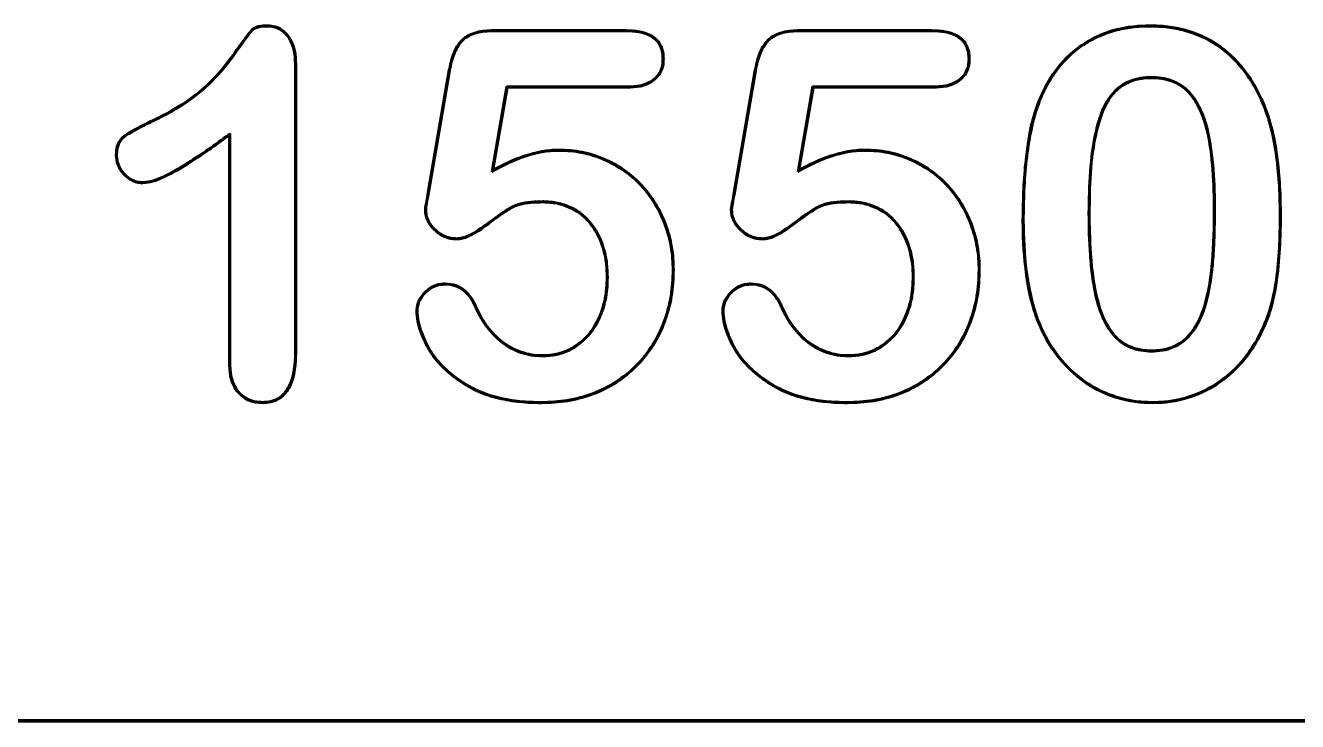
# Model space of a CAD drawing. Header units: millimetres. Extents: x 3 to 1148, y 20 to 725.
# Drawn here: x 571.52 to 583.26, y 325.3 to 331.73 of the extents above; entities that cross this region are included whole.
import ezdxf

# ---------------------------------------------------------------- set-up
doc = ezdxf.new("R2010")
doc.units = ezdxf.units.MM
doc.header["$LTSCALE"] = 1.333333
doc.layers.add('Visible (ANSI)', color=7, linetype='Continuous', lineweight=50)

msp = doc.modelspace()

# ---------------------------------------------------------------- linework, layer by layer
at = {"layer": 'Visible (ANSI)'}
for p, q in [((573.755, 331.717), (573.755, 331.725)), ((581.902, 331.717), (581.902, 331.725)), ((575.841, 331.681), (577.064, 331.681)), ((575.841, 331.673), (575.841, 331.681)), ((575.841, 331.673), (577.064, 331.673)), ((577.064, 331.673), (577.064, 331.681)), ((578.665, 331.681), (579.888, 331.681)), ((578.665, 331.673), (578.665, 331.681)), ((578.665, 331.673), (579.888, 331.673)), ((579.888, 331.673), (579.888, 331.681)), ((574.012, 331.367), (574.02, 331.368)), ((574.012, 331.367), (574.012, 328.707)), ((574.02, 331.368), (574.02, 328.707)), ((577.405, 331.413), (577.414, 331.413)), ((580.229, 331.413), (580.238, 331.413)), ((575.237, 330.184), (575.432, 331.312)), ((575.245, 330.182), (575.44, 331.31)), ((575.44, 331.31), (575.432, 331.312)), ((578.061, 330.184), (578.256, 331.312)), ((578.069, 330.182), (578.264, 331.31)), ((578.264, 331.31), (578.256, 331.312)), ((581.913, 331.249), (581.913, 331.24)), ((575.964, 331.161), (575.828, 330.374)), ((575.972, 331.152), (575.839, 330.391)), ((575.964, 331.161), (575.972, 331.152)), ((577.077, 331.161), (575.964, 331.161)), ((577.077, 331.152), (575.972, 331.152)), ((577.077, 331.161), (577.077, 331.152)), ((578.788, 331.161), (578.652, 330.374)), ((578.796, 331.152), (578.663, 330.391)), ((578.788, 331.161), (578.796, 331.152)), ((579.901, 331.161), (578.788, 331.161)), ((579.901, 331.152), (578.796, 331.152)), ((579.901, 331.161), (579.901, 331.152)), ((580.884, 331.025), (580.876, 331.028)), ((582.925, 331.045), (582.933, 331.049)), ((573.411, 330.728), (573.403, 330.711)), ((573.403, 328.613), (573.403, 330.711)), ((573.411, 328.613), (573.411, 330.728)), ((576.449, 330.569), (576.449, 330.578)), ((579.273, 330.569), (579.273, 330.578)), ((572.366, 330.529), (572.357, 330.529)), ((575.828, 330.374), (575.839, 330.391)), ((578.652, 330.374), (578.663, 330.391)), ((572.607, 330.278), (572.607, 330.269)), ((576.303, 330.102), (576.303, 330.093)), ((579.127, 330.102), (579.127, 330.093)), ((575.22, 330.024), (575.211, 330.024)), ((578.044, 330.024), (578.035, 330.024)), ((575.502, 329.76), (575.502, 329.751)), ((578.326, 329.76), (578.326, 329.751)), ((576.897, 329.399), (576.889, 329.399)), ((577.498, 329.468), (577.506, 329.468)), ((579.721, 329.399), (579.713, 329.399)), ((580.322, 329.468), (580.33, 329.468)), ((575.397, 329.334), (575.397, 329.343)), ((578.221, 329.334), (578.221, 329.343)), ((575.141, 329.09), (575.132, 329.09)), ((575.68, 329.114), (575.688, 329.117)), ((577.965, 329.09), (577.956, 329.09)), ((578.504, 329.114), (578.512, 329.117)), ((580.87, 329.006), (580.862, 329.003)), ((582.891, 328.828), (582.899, 328.824)), ((574.012, 328.707), (574.02, 328.707)), ((576.293, 328.672), (576.293, 328.681)), ((579.117, 328.672), (579.117, 328.681)), ((581.917, 328.716), (581.917, 328.725)), ((573.411, 328.613), (573.403, 328.613)), ((573.709, 328.248), (573.71, 328.24)), ((576.284, 328.248), (576.284, 328.24)), ((579.108, 328.248), (579.108, 328.24)), ((581.925, 328.248), (581.925, 328.24)), ((561.492, 325.312), (597.492, 325.312)), ((561.492, 325.299), (597.492, 325.299))]:
    msp.add_line(p, q, dxfattribs=at)
for points, knots in [([(572.695, 330.849), (572.855, 330.927), (573.064, 331.03), (573.372, 331.356), (573.445, 331.463), (573.524, 331.573), (573.558, 331.621), (573.607, 331.681), (573.618, 331.694), (573.648, 331.71), (573.662, 331.715), (573.701, 331.724), (573.728, 331.725), (573.755, 331.725)], [0.000001, 0.000001, 0.000001, 0.000001, 0.0532434, 0.0532434, 0.0797271, 0.0797271, 0.1002725, 0.1002725, 0.1066341, 0.1066341, 0.1109599, 0.1109599, 0.1196669, 0.1196669, 0.1196669, 0.1196669]), ([(573.755, 331.725), (573.781, 331.724), (573.804, 331.722), (573.85, 331.709), (573.871, 331.7), (573.933, 331.655), (573.955, 331.621), (573.978, 331.582), (573.998, 331.545), (574.017, 331.451), (574.019, 331.409), (574.02, 331.368)], [0, 0, 0, 0, 0.00787107, 0.00787107, 0.01478836, 0.01478836, 0.02651713, 0.02651713, 0.0488159, 0.0488159, 0.06598466, 0.06598466, 0.06598466, 0.06598466]), ([(580.876, 331.028), (580.909, 331.107), (580.955, 331.209), (581.122, 331.432), (581.21, 331.502), (581.386, 331.623), (581.495, 331.662), (581.699, 331.718), (581.8, 331.724), (581.902, 331.725)], [0, 0, 0, 0, 0.0254716, 0.0254716, 0.0528708, 0.0528708, 0.1030341, 0.1030341, 0.1840392, 0.1840392, 0.1840392, 0.1840392]), ([(581.902, 331.725), (581.957, 331.724), (582.012, 331.723), (582.12, 331.71), (582.174, 331.699), (582.332, 331.656), (582.433, 331.611), (582.615, 331.49), (582.695, 331.413), (582.797, 331.285), (582.828, 331.241), (582.884, 331.147), (582.909, 331.098), (582.933, 331.049)], [0, 0, 0, 0, 0.000162038, 0.000162038, 0.000324075, 0.000324075, 0.000648151, 0.000648151, 0.000972226, 0.000972226, 0.001134264, 0.001134264, 0.001296301, 0.001296301, 0.001296301, 0.001296301]), ([(572.699, 330.841), (572.699, 330.841), (572.699, 330.841), (572.699, 330.841), (572.752, 330.867), (572.805, 330.893), (572.908, 330.95), (572.959, 330.981), (573.106, 331.08), (573.197, 331.158), (573.318, 331.287), (573.357, 331.331), (573.43, 331.424), (573.463, 331.473), (573.514, 331.545), (573.531, 331.568), (573.567, 331.616), (573.584, 331.64), (573.612, 331.673), (573.621, 331.683), (573.643, 331.699), (573.656, 331.704), (573.697, 331.715), (573.726, 331.716), (573.755, 331.717)], [0, 0, 0, 0, 0.000000032, 0.000000032, 0.000000032, 0.000174458, 0.000174458, 0.000348884, 0.000348884, 0.000697735, 0.000697735, 0.000872161, 0.000872161, 0.001046586, 0.001046586, 0.001133799, 0.001133799, 0.001221012, 0.001221012, 0.001264618, 0.001264618, 0.001308225, 0.001308225, 0.001395029, 0.001395029, 0.001395029, 0.001395029]), ([(573.755, 331.717), (573.776, 331.715), (573.796, 331.714), (573.835, 331.705), (573.854, 331.698), (573.905, 331.668), (573.934, 331.638), (573.977, 331.569), (573.992, 331.53), (574.008, 331.45), (574.01, 331.409), (574.012, 331.367)], [0, 0, 0, 0, 0.0000601375, 0.0000601375, 0.0001206739, 0.0001206739, 0.0002417467, 0.0002417467, 0.0003628196, 0.0003628196, 0.0004837325, 0.0004837325, 0.0004837325, 0.0004837325]), ([(575.432, 331.312), (575.442, 331.362), (575.452, 331.413), (575.49, 331.51), (575.516, 331.556), (575.589, 331.629), (575.638, 331.651), (575.738, 331.677), (575.79, 331.68), (575.841, 331.681)], [0, 0, 0, 0, 0.0001527726, 0.0001527726, 0.0003055452, 0.0003055452, 0.0004583178, 0.0004583178, 0.0006110904, 0.0006110904, 0.0006110904, 0.0006110904]), ([(575.44, 331.31), (575.45, 331.361), (575.461, 331.411), (575.498, 331.506), (575.523, 331.551), (575.594, 331.621), (575.641, 331.643), (575.739, 331.669), (575.79, 331.671), (575.841, 331.673)], [0, 0, 0, 0, 0.0001495807, 0.0001495807, 0.0002992566, 0.0002992566, 0.0004489325, 0.0004489325, 0.0005984915, 0.0005984915, 0.0005984915, 0.0005984915]), ([(577.064, 331.681), (577.106, 331.68), (577.148, 331.679), (577.23, 331.663), (577.271, 331.65), (577.342, 331.606), (577.372, 331.574), (577.398, 331.517), (577.405, 331.496), (577.412, 331.455), (577.413, 331.434), (577.414, 331.413)], [0, 0, 0, 0, 0.0001239806, 0.0001239806, 0.0002479611, 0.0002479611, 0.0003719417, 0.0003719417, 0.0004339319, 0.0004339319, 0.0004959222, 0.0004959222, 0.0004959222, 0.0004959222]), ([(577.064, 331.673), (577.105, 331.672), (577.147, 331.67), (577.228, 331.655), (577.267, 331.642), (577.337, 331.599), (577.365, 331.569), (577.39, 331.514), (577.396, 331.494), (577.403, 331.455), (577.404, 331.434), (577.405, 331.413)], [0, 0, 0, 0, 0.0001205163, 0.0001205163, 0.0002411392, 0.0002411392, 0.0003617621, 0.0003617621, 0.0004220735, 0.0004220735, 0.00048197, 0.00048197, 0.00048197, 0.00048197]), ([(578.256, 331.312), (578.266, 331.362), (578.276, 331.413), (578.314, 331.51), (578.34, 331.556), (578.413, 331.629), (578.462, 331.651), (578.562, 331.677), (578.614, 331.68), (578.665, 331.681)], [0, 0, 0, 0, 0.0001527726, 0.0001527726, 0.0003055452, 0.0003055452, 0.0004583178, 0.0004583178, 0.0006110904, 0.0006110904, 0.0006110904, 0.0006110904]), ([(578.264, 331.31), (578.274, 331.361), (578.285, 331.411), (578.322, 331.506), (578.347, 331.551), (578.418, 331.621), (578.465, 331.643), (578.563, 331.669), (578.614, 331.671), (578.665, 331.673)], [0, 0, 0, 0, 0.0001495807, 0.0001495807, 0.0002992566, 0.0002992566, 0.0004489325, 0.0004489325, 0.0005984915, 0.0005984915, 0.0005984915, 0.0005984915]), ([(579.888, 331.681), (579.93, 331.68), (579.972, 331.679), (580.054, 331.663), (580.095, 331.65), (580.166, 331.606), (580.196, 331.574), (580.222, 331.517), (580.229, 331.496), (580.236, 331.455), (580.237, 331.434), (580.238, 331.413)], [0, 0, 0, 0, 0.0001239806, 0.0001239806, 0.0002479611, 0.0002479611, 0.0003719417, 0.0003719417, 0.0004339319, 0.0004339319, 0.0004959222, 0.0004959222, 0.0004959222, 0.0004959222]), ([(579.888, 331.673), (579.929, 331.672), (579.971, 331.67), (580.052, 331.655), (580.091, 331.642), (580.161, 331.599), (580.189, 331.569), (580.214, 331.514), (580.22, 331.494), (580.227, 331.455), (580.228, 331.434), (580.229, 331.413)], [0, 0, 0, 0, 0.0001205163, 0.0001205163, 0.0002411392, 0.0002411392, 0.0003617621, 0.0003617621, 0.0004220735, 0.0004220735, 0.00048197, 0.00048197, 0.00048197, 0.00048197]), ([(580.884, 331.025), (580.905, 331.076), (580.928, 331.126), (580.981, 331.222), (581.01, 331.268), (581.109, 331.4), (581.189, 331.477), (581.325, 331.57), (581.373, 331.596), (581.472, 331.642), (581.524, 331.661), (581.63, 331.69), (581.683, 331.7), (581.792, 331.714), (581.847, 331.716), (581.902, 331.717)], [0, 0, 0, 0, 0.000162346, 0.000162346, 0.000324941, 0.000324941, 0.000650132, 0.000650132, 0.000812728, 0.000812728, 0.000975323, 0.000975323, 0.001137919, 0.001137919, 0.001300343, 0.001300343, 0.001300343, 0.001300343]), ([(581.902, 331.717), (581.957, 331.715), (582.011, 331.714), (582.118, 331.701), (582.172, 331.69), (582.329, 331.647), (582.429, 331.604), (582.609, 331.483), (582.688, 331.407), (582.79, 331.28), (582.821, 331.236), (582.877, 331.143), (582.901, 331.094), (582.925, 331.045)], [0, 0, 0, 0, 0.000160675, 0.000160675, 0.000321521, 0.000321521, 0.000643214, 0.000643214, 0.000964907, 0.000964907, 0.001125753, 0.001125753, 0.001286379, 0.001286379, 0.001286379, 0.001286379]), ([(577.414, 331.413), (577.413, 331.393), (577.412, 331.373), (577.404, 331.334), (577.397, 331.315), (577.369, 331.261), (577.341, 331.23), (577.274, 331.186), (577.236, 331.171), (577.158, 331.155), (577.117, 331.153), (577.077, 331.152)], [0, 0, 0, 0, 0.0000595675, 0.0000595675, 0.000119135, 0.000119135, 0.00023827, 0.00023827, 0.000357405, 0.000357405, 0.00047654, 0.00047654, 0.00047654, 0.00047654]), ([(577.405, 331.413), (577.404, 331.393), (577.403, 331.374), (577.395, 331.336), (577.389, 331.318), (577.362, 331.267), (577.335, 331.237), (577.271, 331.194), (577.234, 331.18), (577.157, 331.164), (577.117, 331.162), (577.077, 331.161)], [0, 0, 0, 0, 0.0000574378, 0.0000574378, 0.0001152919, 0.0001152919, 0.0002310002, 0.0002310002, 0.0003467085, 0.0003467085, 0.000462259, 0.000462259, 0.000462259, 0.000462259]), ([(580.238, 331.413), (580.237, 331.393), (580.236, 331.373), (580.228, 331.334), (580.221, 331.315), (580.193, 331.261), (580.165, 331.23), (580.098, 331.186), (580.06, 331.171), (579.982, 331.155), (579.941, 331.153), (579.901, 331.152)], [0, 0, 0, 0, 0.0000595675, 0.0000595675, 0.000119135, 0.000119135, 0.00023827, 0.00023827, 0.000357405, 0.000357405, 0.00047654, 0.00047654, 0.00047654, 0.00047654]), ([(580.229, 331.413), (580.228, 331.393), (580.227, 331.374), (580.219, 331.336), (580.213, 331.318), (580.186, 331.267), (580.159, 331.237), (580.095, 331.194), (580.058, 331.18), (579.981, 331.164), (579.941, 331.162), (579.901, 331.161)], [0, 0, 0, 0, 0.0000574378, 0.0000574378, 0.0001152919, 0.0001152919, 0.0002310002, 0.0002310002, 0.0003467085, 0.0003467085, 0.000462259, 0.000462259, 0.000462259, 0.000462259]), ([(581.913, 331.249), (581.912, 331.249), (581.912, 331.249), (581.912, 331.249), (581.88, 331.248), (581.848, 331.247), (581.784, 331.236), (581.752, 331.227), (581.661, 331.192), (581.606, 331.153), (581.519, 331.056), (581.487, 330.999), (581.437, 330.879), (581.419, 330.817), (581.375, 330.63), (581.36, 330.503), (581.34, 330.247), (581.338, 330.119), (581.336, 329.992), (581.336, 329.992), (581.336, 329.992), (581.336, 329.992)], [0, 0, 0, 0, 0.000000236, 0.000000236, 0.000000236, 0.000095879, 0.000095879, 0.000191522, 0.000191522, 0.000382808, 0.000382808, 0.000574094, 0.000574094, 0.00076538, 0.00076538, 0.001147952, 0.001147952, 0.001530524, 0.001530524, 0.001530524, 0.001530569, 0.001530569, 0.001530569, 0.001530569]), ([(582.501, 330.01), (582.501, 330.01), (582.501, 330.01), (582.501, 330.01), (582.501, 330.01), (582.501, 330.01), (582.501, 330.01), (582.501, 330.137), (582.498, 330.264), (582.479, 330.519), (582.463, 330.645), (582.417, 330.832), (582.397, 330.893), (582.342, 331.009), (582.308, 331.065), (582.22, 331.16), (582.164, 331.196), (582.072, 331.229), (582.041, 331.237), (581.977, 331.247), (581.944, 331.248), (581.913, 331.249), (581.913, 331.249), (581.913, 331.249), (581.913, 331.249)], [0, 0, 0, 0, 0.000000013, 0.000000013, 0.000000013, 0.000000026, 0.000000026, 0.000000026, 0.000383825, 0.000383825, 0.000767625, 0.000767625, 0.000959525, 0.000959525, 0.001151425, 0.001151425, 0.001343325, 0.001343325, 0.001439275, 0.001439275, 0.001535225, 0.001535225, 0.001535225, 0.001535463, 0.001535463, 0.001535463, 0.001535463]), ([(581.913, 331.24), (581.87, 331.239), (581.826, 331.237), (581.711, 331.206), (581.67, 331.183), (581.605, 331.138), (581.563, 331.1), (581.47, 330.956), (581.438, 330.858), (581.349, 330.485), (581.347, 330.233), (581.345, 329.991)], [0.000001, 0.000001, 0.000001, 0.000001, 0.0126586, 0.0126586, 0.026141, 0.026141, 0.0429152, 0.0429152, 0.0658135, 0.0658135, 0.1243944, 0.1243944, 0.1243944, 0.1243944]), ([(582.492, 330.01), (582.492, 330.137), (582.489, 330.264), (582.47, 330.518), (582.455, 330.644), (582.409, 330.829), (582.389, 330.89), (582.335, 331.005), (582.301, 331.06), (582.214, 331.153), (582.16, 331.188), (582.07, 331.221), (582.039, 331.229), (581.976, 331.238), (581.944, 331.239), (581.913, 331.24)], [0, 0, 0, 0, 0.000380421, 0.000380421, 0.000760842, 0.000760842, 0.000951052, 0.000951052, 0.001141263, 0.001141263, 0.001331473, 0.001331473, 0.001426578, 0.001426578, 0.001521684, 0.001521684, 0.001521684, 0.001521684]), ([(580.727, 329.925), (580.729, 330.134), (580.736, 330.31), (580.788, 330.776), (580.819, 330.871), (580.876, 331.028)], [0, 0, 0, 0, 0.062796, 0.062796, 0.1675609, 0.1675609, 0.1675609, 0.1675609]), ([(580.736, 329.925), (580.737, 330.111), (580.743, 330.297), (580.774, 330.575), (580.788, 330.667), (580.817, 330.803), (580.827, 330.849), (580.853, 330.938), (580.868, 330.981), (580.884, 331.025)], [0, 0, 0, 0, 0.000558769, 0.000558769, 0.000838183, 0.000838183, 0.00097789, 0.00097789, 0.001117343, 0.001117343, 0.001117343, 0.001117343]), ([(582.925, 331.045), (582.943, 331.003), (582.961, 330.961), (582.991, 330.874), (583.004, 330.83), (583.039, 330.697), (583.055, 330.606), (583.08, 330.424), (583.089, 330.332), (583.099, 330.148), (583.101, 330.056), (583.101, 329.964)], [0, 0, 0, 0, 0.000137585, 0.000137585, 0.000275393, 0.000275393, 0.000551011, 0.000551011, 0.000826628, 0.000826628, 0.001102171, 0.001102171, 0.001102171, 0.001102171]), ([(582.933, 331.049), (582.951, 331.007), (582.969, 330.964), (582.999, 330.877), (583.012, 330.833), (583.047, 330.699), (583.064, 330.608), (583.089, 330.425), (583.097, 330.333), (583.108, 330.149), (583.109, 330.056), (583.11, 329.964)], [0, 0, 0, 0, 0.000138247, 0.000138247, 0.000276495, 0.000276495, 0.00055299, 0.00055299, 0.000829485, 0.000829485, 0.00110598, 0.00110598, 0.00110598, 0.00110598]), ([(572.357, 330.529), (572.359, 330.557), (572.36, 330.584), (572.379, 330.645), (572.393, 330.664), (572.42, 330.697), (572.447, 330.716), (572.544, 330.776), (572.635, 330.82), (572.695, 330.849)], [0, 0, 0, 0, 0.0086464, 0.0086464, 0.018129, 0.018129, 0.0457403, 0.0457403, 0.1156097, 0.1156097, 0.1156097, 0.1156097]), ([(572.366, 330.529), (572.367, 330.549), (572.368, 330.569), (572.376, 330.608), (572.383, 330.628), (572.411, 330.68), (572.444, 330.704), (572.549, 330.769), (572.624, 330.805), (572.699, 330.841), (572.699, 330.841), (572.699, 330.841), (572.699, 330.841)], [0, 0, 0, 0, 0.0000604834, 0.0000604834, 0.0001213848, 0.0001213848, 0.0002431877, 0.0002431877, 0.0004867936, 0.0004867936, 0.0004867936, 0.0004868257, 0.0004868257, 0.0004868257, 0.0004868257]), ([(573.411, 330.728), (573.407, 330.724), (573.402, 330.721), (573.398, 330.718), (573.275, 330.627), (573.15, 330.537), (572.956, 330.416), (572.89, 330.377), (572.787, 330.327), (572.752, 330.312), (572.699, 330.294), (572.681, 330.288), (572.644, 330.281), (572.626, 330.28), (572.607, 330.278)], [0, 0, 0, 0, 0.000017246, 0.000017246, 0.000017246, 0.0004742242, 0.0004742242, 0.0007027133, 0.0007027133, 0.0008169578, 0.0008169578, 0.0008740801, 0.0008740801, 0.0009305834, 0.0009305834, 0.0009305834, 0.0009305834]), ([(573.403, 330.711), (573.312, 330.644), (573.174, 330.542), (572.919, 330.383), (572.853, 330.349), (572.711, 330.281), (572.675, 330.275), (572.607, 330.269)], [0.000001, 0.000001, 0.000001, 0.000001, 0.03369, 0.03369, 0.0576664, 0.0576664, 0.1577932, 0.1577932, 0.1577932, 0.1577932]), ([(575.828, 330.374), (575.833, 330.377), (575.838, 330.38), (575.843, 330.383), (575.937, 330.435), (576.034, 330.482), (576.186, 330.532), (576.237, 330.546), (576.316, 330.56), (576.343, 330.563), (576.395, 330.568), (576.422, 330.569), (576.449, 330.569)], [0, 0, 0, 0, 0.0000180918, 0.0000180918, 0.0000180918, 0.0003375475, 0.0003375475, 0.0004972753, 0.0004972753, 0.0005771392, 0.0005771392, 0.0006567836, 0.0006567836, 0.0006567836, 0.0006567836]), ([(575.839, 330.391), (575.933, 330.443), (576.03, 330.49), (576.183, 330.54), (576.235, 330.554), (576.315, 330.568), (576.341, 330.572), (576.395, 330.577), (576.422, 330.578), (576.449, 330.578)], [0, 0, 0, 0, 0.0003214742, 0.0003214742, 0.0004822112, 0.0004822112, 0.0005625798, 0.0005625798, 0.0006429483, 0.0006429483, 0.0006429483, 0.0006429483]), ([(576.449, 330.578), (576.484, 330.577), (576.52, 330.576), (576.591, 330.57), (576.626, 330.565), (576.731, 330.544), (576.8, 330.522), (576.996, 330.437), (577.116, 330.355), (577.309, 330.145), (577.384, 330.02), (577.458, 329.82), (577.477, 329.751), (577.495, 329.645), (577.5, 329.61), (577.505, 329.539), (577.506, 329.503), (577.506, 329.468)], [0, 0, 0, 0, 0.000105941, 0.000105941, 0.000211881, 0.000211881, 0.000423763, 0.000423763, 0.000847526, 0.000847526, 0.001271289, 0.001271289, 0.00148317, 0.00148317, 0.001589111, 0.001589111, 0.001695052, 0.001695052, 0.001695052, 0.001695052]), ([(576.449, 330.569), (576.484, 330.568), (576.52, 330.567), (576.59, 330.561), (576.625, 330.556), (576.729, 330.535), (576.797, 330.514), (576.991, 330.43), (577.11, 330.348), (577.302, 330.14), (577.376, 330.016), (577.45, 329.817), (577.468, 329.749), (577.486, 329.644), (577.491, 329.609), (577.496, 329.539), (577.497, 329.503), (577.498, 329.468)], [0, 0, 0, 0, 0.000104903, 0.000104903, 0.000210023, 0.000210023, 0.000420265, 0.000420265, 0.000840747, 0.000840747, 0.00126123, 0.00126123, 0.001471472, 0.001471472, 0.001576592, 0.001576592, 0.001681495, 0.001681495, 0.001681495, 0.001681495]), ([(578.652, 330.374), (578.657, 330.377), (578.662, 330.38), (578.667, 330.383), (578.761, 330.435), (578.858, 330.482), (579.01, 330.532), (579.061, 330.546), (579.14, 330.56), (579.167, 330.563), (579.219, 330.568), (579.246, 330.569), (579.273, 330.569)], [0, 0, 0, 0, 0.0000180918, 0.0000180918, 0.0000180918, 0.0003375475, 0.0003375475, 0.0004972753, 0.0004972753, 0.0005771392, 0.0005771392, 0.0006567836, 0.0006567836, 0.0006567836, 0.0006567836]), ([(578.663, 330.391), (578.757, 330.443), (578.854, 330.49), (579.007, 330.54), (579.059, 330.554), (579.139, 330.568), (579.165, 330.572), (579.219, 330.577), (579.246, 330.578), (579.273, 330.578)], [0, 0, 0, 0, 0.0003214742, 0.0003214742, 0.0004822112, 0.0004822112, 0.0005625798, 0.0005625798, 0.0006429483, 0.0006429483, 0.0006429483, 0.0006429483]), ([(579.273, 330.578), (579.308, 330.577), (579.344, 330.576), (579.415, 330.57), (579.45, 330.565), (579.555, 330.544), (579.624, 330.522), (579.82, 330.437), (579.94, 330.355), (580.133, 330.145), (580.208, 330.02), (580.282, 329.82), (580.301, 329.751), (580.319, 329.645), (580.324, 329.61), (580.329, 329.539), (580.33, 329.503), (580.33, 329.468)], [0, 0, 0, 0, 0.000105941, 0.000105941, 0.000211881, 0.000211881, 0.000423763, 0.000423763, 0.000847526, 0.000847526, 0.001271289, 0.001271289, 0.00148317, 0.00148317, 0.001589111, 0.001589111, 0.001695052, 0.001695052, 0.001695052, 0.001695052]), ([(579.273, 330.569), (579.308, 330.568), (579.344, 330.567), (579.414, 330.561), (579.449, 330.556), (579.553, 330.535), (579.621, 330.514), (579.815, 330.43), (579.934, 330.348), (580.126, 330.14), (580.2, 330.016), (580.274, 329.817), (580.292, 329.749), (580.31, 329.644), (580.315, 329.609), (580.32, 329.539), (580.321, 329.503), (580.322, 329.468)], [0, 0, 0, 0, 0.000104903, 0.000104903, 0.000210023, 0.000210023, 0.000420265, 0.000420265, 0.000840747, 0.000840747, 0.00126123, 0.00126123, 0.001471472, 0.001471472, 0.001576592, 0.001576592, 0.001681495, 0.001681495, 0.001681495, 0.001681495]), ([(572.607, 330.269), (572.578, 330.271), (572.548, 330.273), (572.492, 330.3), (572.463, 330.316), (572.421, 330.36), (572.395, 330.388), (572.361, 330.47), (572.359, 330.5), (572.357, 330.529)], [0, 0, 0, 0, 0.00871991, 0.00871991, 0.01322752, 0.01322752, 0.01479725, 0.01479725, 0.01620241, 0.01620241, 0.01620241, 0.01620241]), ([(572.607, 330.278), (572.591, 330.279), (572.575, 330.28), (572.544, 330.286), (572.529, 330.291), (572.486, 330.312), (572.46, 330.332), (572.415, 330.379), (572.397, 330.406), (572.379, 330.45), (572.374, 330.465), (572.368, 330.496), (572.367, 330.512), (572.366, 330.529)], [0, 0, 0, 0, 0.0000467964, 0.0000467964, 0.0000941861, 0.0000941861, 0.0001889656, 0.0001889656, 0.0002837451, 0.0002837451, 0.0003311348, 0.0003311348, 0.0003781155, 0.0003781155, 0.0003781155, 0.0003781155]), ([(575.211, 330.024), (575.213, 330.051), (575.219, 330.077), (575.228, 330.131), (575.232, 330.157), (575.237, 330.184)], [0, 0, 0, 0, 0.0000809725, 0.0000809725, 0.000161945, 0.000161945, 0.000161945, 0.000161945]), ([(575.22, 330.024), (575.222, 330.05), (575.227, 330.076), (575.236, 330.129), (575.241, 330.156), (575.245, 330.182)], [0, 0, 0, 0, 0.0000799811, 0.0000799811, 0.0001605906, 0.0001605906, 0.0001605906, 0.0001605906]), ([(576.303, 330.102), (576.303, 330.102), (576.303, 330.102), (576.302, 330.102), (576.228, 330.101), (576.152, 330.098), (576.042, 330.068), (576.007, 330.051), (575.944, 330.01), (575.913, 329.99), (575.822, 329.925), (575.764, 329.878), (575.672, 329.817), (575.64, 329.799), (575.59, 329.777), (575.573, 329.771), (575.538, 329.763), (575.52, 329.761), (575.502, 329.76)], [0, 0, 0, 0, 0.0000001914, 0.0000001914, 0.0000001914, 0.0002255975, 0.0002255975, 0.0003383006, 0.0003383006, 0.0004510037, 0.0004510037, 0.0006764098, 0.0006764098, 0.0007891129, 0.0007891129, 0.0008454645, 0.0008454645, 0.0009011558, 0.0009011558, 0.0009011558, 0.0009011558]), ([(576.303, 330.093), (576.229, 330.092), (576.153, 330.089), (576.046, 330.06), (576.012, 330.043), (575.949, 330.003), (575.918, 329.983), (575.828, 329.918), (575.77, 329.871), (575.676, 329.81), (575.644, 329.791), (575.593, 329.769), (575.575, 329.762), (575.539, 329.754), (575.521, 329.753), (575.502, 329.751)], [0, 0, 0, 0, 0.0002253363, 0.0002253363, 0.0003380044, 0.0003380044, 0.0004506726, 0.0004506726, 0.0006760088, 0.0006760088, 0.000788677, 0.000788677, 0.000845011, 0.000845011, 0.0009013451, 0.0009013451, 0.0009013451, 0.0009013451]), ([(576.897, 329.399), (576.897, 329.399), (576.897, 329.399), (576.897, 329.399), (576.896, 329.441), (576.895, 329.484), (576.885, 329.57), (576.877, 329.612), (576.843, 329.737), (576.806, 329.817), (576.728, 329.92), (576.698, 329.952), (576.631, 330.007), (576.593, 330.029), (576.515, 330.066), (576.474, 330.08), (576.389, 330.098), (576.345, 330.1), (576.303, 330.102), (576.303, 330.102), (576.303, 330.102), (576.303, 330.102)], [0, 0, 0, 0, 0.000000217, 0.000000217, 0.000000217, 0.000128615, 0.000128615, 0.000257013, 0.000257013, 0.000513808, 0.000513808, 0.000642206, 0.000642206, 0.000770604, 0.000770604, 0.000899002, 0.000899002, 0.001027399, 0.001027399, 0.001027399, 0.00102759, 0.00102759, 0.00102759, 0.00102759]), ([(576.889, 329.399), (576.888, 329.441), (576.887, 329.484), (576.877, 329.568), (576.869, 329.61), (576.835, 329.734), (576.798, 329.812), (576.721, 329.914), (576.692, 329.946), (576.626, 329.999), (576.589, 330.022), (576.512, 330.057), (576.471, 330.072), (576.388, 330.089), (576.345, 330.091), (576.303, 330.093)], [0, 0, 0, 0, 0.000126714, 0.000126714, 0.000253428, 0.000253428, 0.000506857, 0.000506857, 0.000633571, 0.000633571, 0.000760285, 0.000760285, 0.000886999, 0.000886999, 0.001013713, 0.001013713, 0.001013713, 0.001013713]), ([(578.035, 330.024), (578.037, 330.051), (578.043, 330.077), (578.052, 330.131), (578.056, 330.157), (578.061, 330.184)], [0, 0, 0, 0, 0.0000809725, 0.0000809725, 0.000161945, 0.000161945, 0.000161945, 0.000161945]), ([(578.044, 330.024), (578.046, 330.05), (578.051, 330.076), (578.06, 330.129), (578.065, 330.156), (578.069, 330.182)], [0, 0, 0, 0, 0.0000799811, 0.0000799811, 0.0001605906, 0.0001605906, 0.0001605906, 0.0001605906]), ([(579.127, 330.102), (579.127, 330.102), (579.127, 330.102), (579.126, 330.102), (579.052, 330.101), (578.976, 330.098), (578.866, 330.068), (578.831, 330.051), (578.768, 330.01), (578.737, 329.99), (578.646, 329.925), (578.588, 329.878), (578.496, 329.817), (578.464, 329.799), (578.414, 329.777), (578.397, 329.771), (578.362, 329.763), (578.344, 329.761), (578.326, 329.76)], [0, 0, 0, 0, 0.0000001914, 0.0000001914, 0.0000001914, 0.0002255975, 0.0002255975, 0.0003383006, 0.0003383006, 0.0004510037, 0.0004510037, 0.0006764098, 0.0006764098, 0.0007891129, 0.0007891129, 0.0008454645, 0.0008454645, 0.0009011558, 0.0009011558, 0.0009011558, 0.0009011558]), ([(579.127, 330.093), (579.053, 330.092), (578.977, 330.089), (578.87, 330.06), (578.836, 330.043), (578.773, 330.003), (578.742, 329.983), (578.652, 329.918), (578.594, 329.871), (578.5, 329.81), (578.468, 329.791), (578.417, 329.769), (578.399, 329.762), (578.363, 329.754), (578.345, 329.753), (578.326, 329.751)], [0, 0, 0, 0, 0.0002253363, 0.0002253363, 0.0003380044, 0.0003380044, 0.0004506726, 0.0004506726, 0.0006760088, 0.0006760088, 0.000788677, 0.000788677, 0.000845011, 0.000845011, 0.0009013451, 0.0009013451, 0.0009013451, 0.0009013451]), ([(579.721, 329.399), (579.721, 329.399), (579.721, 329.399), (579.721, 329.399), (579.72, 329.441), (579.719, 329.484), (579.709, 329.57), (579.701, 329.612), (579.667, 329.737), (579.63, 329.817), (579.552, 329.92), (579.522, 329.952), (579.455, 330.007), (579.417, 330.029), (579.339, 330.066), (579.298, 330.08), (579.213, 330.098), (579.169, 330.1), (579.127, 330.102), (579.127, 330.102), (579.127, 330.102), (579.127, 330.102)], [0, 0, 0, 0, 0.000000217, 0.000000217, 0.000000217, 0.000128615, 0.000128615, 0.000257013, 0.000257013, 0.000513808, 0.000513808, 0.000642206, 0.000642206, 0.000770604, 0.000770604, 0.000899002, 0.000899002, 0.001027399, 0.001027399, 0.001027399, 0.00102759, 0.00102759, 0.00102759, 0.00102759]), ([(579.713, 329.399), (579.712, 329.441), (579.711, 329.484), (579.701, 329.568), (579.693, 329.61), (579.659, 329.734), (579.622, 329.812), (579.545, 329.914), (579.516, 329.946), (579.45, 329.999), (579.413, 330.022), (579.336, 330.057), (579.295, 330.072), (579.212, 330.089), (579.169, 330.091), (579.127, 330.093)], [0, 0, 0, 0, 0.000126714, 0.000126714, 0.000253428, 0.000253428, 0.000506857, 0.000506857, 0.000633571, 0.000633571, 0.000760285, 0.000760285, 0.000886999, 0.000886999, 0.001013713, 0.001013713, 0.001013713, 0.001013713]), ([(575.502, 329.751), (575.484, 329.752), (575.465, 329.753), (575.429, 329.759), (575.412, 329.765), (575.361, 329.785), (575.33, 329.806), (575.276, 329.856), (575.252, 329.885), (575.228, 329.934), (575.221, 329.951), (575.213, 329.987), (575.212, 330.006), (575.211, 330.024)], [0, 0, 0, 0, 0.0000546954, 0.0000546954, 0.0001093908, 0.0001093908, 0.0002187816, 0.0002187816, 0.0003281724, 0.0003281724, 0.0003828678, 0.0003828678, 0.0004375632, 0.0004375632, 0.0004375632, 0.0004375632]), ([(575.502, 329.76), (575.484, 329.761), (575.466, 329.762), (575.432, 329.768), (575.414, 329.773), (575.365, 329.793), (575.335, 329.813), (575.283, 329.862), (575.26, 329.89), (575.236, 329.937), (575.229, 329.954), (575.222, 329.988), (575.221, 330.006), (575.22, 330.024)], [0, 0, 0, 0, 0.0000524261, 0.0000524261, 0.0001054836, 0.0001054836, 0.0002115988, 0.0002115988, 0.000317714, 0.000317714, 0.0003707716, 0.0003707716, 0.0004232112, 0.0004232112, 0.0004232112, 0.0004232112]), ([(578.326, 329.751), (578.308, 329.752), (578.289, 329.753), (578.253, 329.759), (578.236, 329.765), (578.185, 329.785), (578.154, 329.806), (578.1, 329.856), (578.076, 329.885), (578.052, 329.934), (578.045, 329.951), (578.037, 329.987), (578.036, 330.006), (578.035, 330.024)], [0, 0, 0, 0, 0.0000546954, 0.0000546954, 0.0001093908, 0.0001093908, 0.0002187816, 0.0002187816, 0.0003281724, 0.0003281724, 0.0003828678, 0.0003828678, 0.0004375632, 0.0004375632, 0.0004375632, 0.0004375632]), ([(578.326, 329.76), (578.308, 329.761), (578.29, 329.762), (578.256, 329.768), (578.238, 329.773), (578.189, 329.793), (578.159, 329.813), (578.107, 329.862), (578.084, 329.89), (578.06, 329.937), (578.053, 329.954), (578.046, 329.988), (578.045, 330.006), (578.044, 330.024)], [0, 0, 0, 0, 0.0000524261, 0.0000524261, 0.0001054836, 0.0001054836, 0.0002115988, 0.0002115988, 0.000317714, 0.000317714, 0.0003707716, 0.0003707716, 0.0004232112, 0.0004232112, 0.0004232112, 0.0004232112]), ([(581.336, 329.992), (581.336, 329.992), (581.336, 329.991), (581.336, 329.991), (581.337, 329.862), (581.34, 329.733), (581.354, 329.539), (581.36, 329.474), (581.378, 329.346), (581.388, 329.282), (581.418, 329.155), (581.437, 329.093), (581.49, 328.973), (581.522, 328.916), (581.587, 328.841), (581.611, 328.818), (581.665, 328.779), (581.694, 328.763), (581.755, 328.738), (581.787, 328.73), (581.852, 328.719), (581.885, 328.717), (581.917, 328.716), (581.917, 328.716), (581.917, 328.716), (581.917, 328.716)], [0, 0, 0, 0, 0.000000045, 0.000000045, 0.000000045, 0.000390408, 0.000390408, 0.000585589, 0.000585589, 0.00078077, 0.00078077, 0.000975951, 0.000975951, 0.001171132, 0.001171132, 0.001268722, 0.001268722, 0.001366313, 0.001366313, 0.001463904, 0.001463904, 0.001561494, 0.001561494, 0.001561494, 0.001561652, 0.001561652, 0.001561652, 0.001561652]), ([(581.345, 329.991), (581.345, 329.877), (581.346, 329.499), (581.448, 329.068), (581.495, 328.981), (581.574, 328.861), (581.617, 328.824), (581.676, 328.782), (581.715, 328.76), (581.832, 328.727), (581.877, 328.726), (581.917, 328.725)], [0.000001, 0.000001, 0.000001, 0.000001, 0.0342647, 0.0342647, 0.0531133, 0.0531133, 0.076871, 0.076871, 0.0978119, 0.0978119, 0.1211724, 0.1211724, 0.1211724, 0.1211724]), ([(581.917, 328.716), (581.917, 328.716), (581.918, 328.716), (581.918, 328.716), (581.95, 328.717), (581.984, 328.718), (582.05, 328.73), (582.082, 328.739), (582.175, 328.775), (582.23, 328.817), (582.317, 328.919), (582.35, 328.977), (582.403, 329.099), (582.422, 329.162), (582.451, 329.291), (582.462, 329.356), (582.478, 329.486), (582.485, 329.551), (582.494, 329.682), (582.496, 329.748), (582.5, 329.879), (582.501, 329.945), (582.501, 330.01)], [0, 0, 0, 0, 0.000000158, 0.000000158, 0.000000158, 0.000098707, 0.000098707, 0.000197257, 0.000197257, 0.000394356, 0.000394356, 0.000591456, 0.000591456, 0.000788555, 0.000788555, 0.000985654, 0.000985654, 0.001182754, 0.001182754, 0.001379853, 0.001379853, 0.001576953, 0.001576953, 0.001576953, 0.001576953]), ([(581.917, 328.725), (581.956, 328.726), (582.001, 328.727), (582.123, 328.76), (582.164, 328.784), (582.23, 328.831), (582.27, 328.871), (582.349, 328.99), (582.395, 329.084), (582.457, 329.353), (582.492, 329.571), (582.492, 330.01)], [0.000001, 0.000001, 0.000001, 0.000001, 0.01162299, 0.01162299, 0.02406241, 0.02406241, 0.043098, 0.043098, 0.06229939, 0.06229939, 0.07891454, 0.07891454, 0.07891454, 0.07891454]), ([(583.101, 329.964), (583.101, 329.866), (583.099, 329.769), (583.089, 329.574), (583.08, 329.477), (583.052, 329.284), (583.033, 329.189), (582.99, 329.049), (582.973, 329.004), (582.935, 328.914), (582.913, 328.871), (582.891, 328.828)], [0, 0, 0, 0, 0.000293078, 0.000293078, 0.00058623, 0.00058623, 0.000879383, 0.000879383, 0.001025959, 0.001025959, 0.001172204, 0.001172204, 0.001172204, 0.001172204]), ([(583.11, 329.964), (583.109, 329.824), (583.106, 329.603), (583.033, 329.088), (582.973, 328.968), (582.899, 328.824)], [0, 0, 0, 0, 0.04184475, 0.04184475, 0.09544216, 0.09544216, 0.09544216, 0.09544216]), ([(580.862, 329.003), (580.819, 329.128), (580.786, 329.228), (580.739, 329.577), (580.729, 329.708), (580.727, 329.925)], [0, 0, 0, 0, 0.03962285, 0.03962285, 0.06022048, 0.06022048, 0.06022048, 0.06022048]), ([(580.87, 329.006), (580.857, 329.043), (580.845, 329.079), (580.823, 329.154), (580.814, 329.191), (580.787, 329.305), (580.774, 329.382), (580.744, 329.613), (580.737, 329.769), (580.736, 329.925)], [0, 0, 0, 0, 0.0001162284, 0.0001162284, 0.0002327428, 0.0002327428, 0.0004657715, 0.0004657715, 0.0009317706, 0.0009317706, 0.0009317706, 0.0009317706]), ([(577.506, 329.468), (577.504, 329.386), (577.501, 329.305), (577.473, 329.145), (577.452, 329.067), (577.396, 328.915), (577.36, 328.841), (577.274, 328.704), (577.223, 328.64), (577.052, 328.467), (576.913, 328.378), (576.723, 328.306), (576.684, 328.294), (576.606, 328.274), (576.566, 328.265), (576.446, 328.245), (576.365, 328.241), (576.284, 328.24)], [0, 0, 0, 0, 0.00024005, 0.00024005, 0.000480101, 0.000480101, 0.000720151, 0.000720151, 0.000960201, 0.000960201, 0.001440302, 0.001440302, 0.001560327, 0.001560327, 0.001680352, 0.001680352, 0.001920403, 0.001920403, 0.001920403, 0.001920403]), ([(577.498, 329.468), (577.495, 329.386), (577.492, 329.306), (577.465, 329.147), (577.444, 329.069), (577.388, 328.918), (577.352, 328.845), (577.267, 328.709), (577.217, 328.646), (577.047, 328.474), (576.908, 328.385), (576.72, 328.315), (576.682, 328.303), (576.604, 328.282), (576.564, 328.273), (576.445, 328.254), (576.365, 328.25), (576.284, 328.248)], [0, 0, 0, 0, 0.000238197, 0.000238197, 0.000476611, 0.000476611, 0.000715025, 0.000715025, 0.000953439, 0.000953439, 0.001430268, 0.001430268, 0.001549475, 0.001549475, 0.001668682, 0.001668682, 0.001906989, 0.001906989, 0.001906989, 0.001906989]), ([(576.293, 328.681), (576.337, 328.682), (576.38, 328.684), (576.465, 328.704), (576.507, 328.718), (576.585, 328.757), (576.621, 328.782), (576.687, 328.838), (576.718, 328.87), (576.795, 328.976), (576.832, 329.056), (576.867, 329.182), (576.875, 329.225), (576.886, 329.311), (576.887, 329.355), (576.889, 329.399)], [0, 0, 0, 0, 0.000130025, 0.000130025, 0.000260051, 0.000260051, 0.000390076, 0.000390076, 0.000520102, 0.000520102, 0.000780153, 0.000780153, 0.000910178, 0.000910178, 0.001040204, 0.001040204, 0.001040204, 0.001040204]), ([(576.293, 328.672), (576.293, 328.672), (576.293, 328.672), (576.293, 328.672), (576.337, 328.673), (576.381, 328.676), (576.468, 328.695), (576.51, 328.71), (576.59, 328.749), (576.626, 328.775), (576.693, 328.832), (576.724, 328.864), (576.803, 328.972), (576.84, 329.053), (576.875, 329.18), (576.884, 329.223), (576.895, 329.311), (576.896, 329.355), (576.897, 329.398), (576.897, 329.398), (576.897, 329.398), (576.897, 329.399)], [0, 0, 0, 0, 0.000000289, 0.000000289, 0.000000289, 0.000131933, 0.000131933, 0.000263577, 0.000263577, 0.000395221, 0.000395221, 0.000526865, 0.000526865, 0.000790154, 0.000790154, 0.000921798, 0.000921798, 0.001053442, 0.001053442, 0.001053442, 0.00105366, 0.00105366, 0.00105366, 0.00105366]), ([(580.33, 329.468), (580.328, 329.386), (580.325, 329.305), (580.297, 329.145), (580.276, 329.067), (580.22, 328.915), (580.184, 328.841), (580.098, 328.704), (580.047, 328.64), (579.876, 328.467), (579.737, 328.378), (579.547, 328.306), (579.508, 328.294), (579.43, 328.274), (579.39, 328.265), (579.27, 328.245), (579.189, 328.241), (579.108, 328.24)], [0, 0, 0, 0, 0.00024005, 0.00024005, 0.000480101, 0.000480101, 0.000720151, 0.000720151, 0.000960201, 0.000960201, 0.001440302, 0.001440302, 0.001560327, 0.001560327, 0.001680352, 0.001680352, 0.001920403, 0.001920403, 0.001920403, 0.001920403]), ([(580.322, 329.468), (580.319, 329.386), (580.316, 329.306), (580.289, 329.147), (580.268, 329.069), (580.212, 328.918), (580.176, 328.845), (580.091, 328.709), (580.041, 328.646), (579.871, 328.474), (579.732, 328.385), (579.544, 328.315), (579.506, 328.303), (579.428, 328.282), (579.388, 328.273), (579.269, 328.254), (579.189, 328.25), (579.108, 328.248)], [0, 0, 0, 0, 0.000238197, 0.000238197, 0.000476611, 0.000476611, 0.000715025, 0.000715025, 0.000953439, 0.000953439, 0.001430268, 0.001430268, 0.001549475, 0.001549475, 0.001668682, 0.001668682, 0.001906989, 0.001906989, 0.001906989, 0.001906989]), ([(579.117, 328.681), (579.161, 328.682), (579.204, 328.684), (579.289, 328.704), (579.331, 328.718), (579.409, 328.757), (579.445, 328.782), (579.511, 328.838), (579.542, 328.87), (579.619, 328.976), (579.656, 329.056), (579.691, 329.182), (579.699, 329.225), (579.71, 329.311), (579.711, 329.355), (579.713, 329.399)], [0, 0, 0, 0, 0.000130025, 0.000130025, 0.000260051, 0.000260051, 0.000390076, 0.000390076, 0.000520102, 0.000520102, 0.000780153, 0.000780153, 0.000910178, 0.000910178, 0.001040204, 0.001040204, 0.001040204, 0.001040204]), ([(579.117, 328.672), (579.117, 328.672), (579.117, 328.672), (579.117, 328.672), (579.161, 328.673), (579.205, 328.676), (579.292, 328.695), (579.334, 328.71), (579.414, 328.749), (579.45, 328.775), (579.517, 328.832), (579.548, 328.864), (579.627, 328.972), (579.664, 329.053), (579.699, 329.18), (579.708, 329.223), (579.719, 329.311), (579.72, 329.355), (579.721, 329.398), (579.721, 329.398), (579.721, 329.398), (579.721, 329.399)], [0, 0, 0, 0, 0.000000289, 0.000000289, 0.000000289, 0.000131933, 0.000131933, 0.000263577, 0.000263577, 0.000395221, 0.000395221, 0.000526865, 0.000526865, 0.000790154, 0.000790154, 0.000921798, 0.000921798, 0.001053442, 0.001053442, 0.001053442, 0.00105366, 0.00105366, 0.00105366, 0.00105366]), ([(575.132, 329.09), (575.133, 329.107), (575.134, 329.124), (575.141, 329.157), (575.147, 329.173), (575.17, 329.218), (575.191, 329.245), (575.239, 329.293), (575.267, 329.313), (575.314, 329.331), (575.33, 329.336), (575.364, 329.341), (575.38, 329.342), (575.397, 329.343)], [0, 0, 0, 0, 0.0000499619, 0.0000499619, 0.0000999237, 0.0000999237, 0.0001998475, 0.0001998475, 0.0002997712, 0.0002997712, 0.0003497331, 0.0003497331, 0.000399695, 0.000399695, 0.000399695, 0.000399695]), ([(575.141, 329.09), (575.142, 329.107), (575.143, 329.123), (575.15, 329.154), (575.156, 329.17), (575.177, 329.213), (575.197, 329.24), (575.244, 329.286), (575.271, 329.305), (575.317, 329.323), (575.332, 329.327), (575.364, 329.332), (575.381, 329.333), (575.397, 329.334)], [0, 0, 0, 0, 0.0000477952, 0.0000477952, 0.0000961092, 0.0000961092, 0.0001927372, 0.0001927372, 0.0002893651, 0.0002893651, 0.0003376791, 0.0003376791, 0.0003856342, 0.0003856342, 0.0003856342, 0.0003856342]), ([(575.397, 329.343), (575.43, 329.341), (575.463, 329.338), (575.525, 329.316), (575.553, 329.299), (575.603, 329.257), (575.624, 329.231), (575.661, 329.177), (575.675, 329.147), (575.688, 329.117)], [0, 0, 0, 0, 0.0000971909, 0.0000971909, 0.0001943819, 0.0001943819, 0.0002915728, 0.0002915728, 0.0003887638, 0.0003887638, 0.0003887638, 0.0003887638]), ([(575.397, 329.334), (575.43, 329.333), (575.461, 329.33), (575.521, 329.308), (575.548, 329.292), (575.597, 329.251), (575.618, 329.226), (575.653, 329.173), (575.667, 329.144), (575.68, 329.114), (575.68, 329.114), (575.68, 329.114), (575.68, 329.114)], [0, 0, 0, 0, 0.0000942922, 0.0000942922, 0.0001889467, 0.0001889467, 0.0002836013, 0.0002836013, 0.0003782559, 0.0003782559, 0.0003782559, 0.0003783458, 0.0003783458, 0.0003783458, 0.0003783458]), ([(577.956, 329.09), (577.957, 329.107), (577.958, 329.124), (577.965, 329.157), (577.971, 329.173), (577.994, 329.218), (578.015, 329.245), (578.063, 329.293), (578.091, 329.313), (578.138, 329.331), (578.154, 329.336), (578.188, 329.341), (578.204, 329.342), (578.221, 329.343)], [0, 0, 0, 0, 0.0000499619, 0.0000499619, 0.0000999237, 0.0000999237, 0.0001998475, 0.0001998475, 0.0002997712, 0.0002997712, 0.0003497331, 0.0003497331, 0.000399695, 0.000399695, 0.000399695, 0.000399695]), ([(577.965, 329.09), (577.966, 329.107), (577.967, 329.123), (577.974, 329.154), (577.98, 329.17), (578.001, 329.213), (578.021, 329.24), (578.068, 329.286), (578.095, 329.305), (578.141, 329.323), (578.156, 329.327), (578.188, 329.332), (578.205, 329.333), (578.221, 329.334)], [0, 0, 0, 0, 0.0000477952, 0.0000477952, 0.0000961092, 0.0000961092, 0.0001927372, 0.0001927372, 0.0002893651, 0.0002893651, 0.0003376791, 0.0003376791, 0.0003856342, 0.0003856342, 0.0003856342, 0.0003856342]), ([(578.221, 329.343), (578.254, 329.341), (578.287, 329.338), (578.349, 329.316), (578.377, 329.299), (578.427, 329.257), (578.448, 329.231), (578.485, 329.177), (578.499, 329.147), (578.512, 329.117)], [0, 0, 0, 0, 0.0000971909, 0.0000971909, 0.0001943819, 0.0001943819, 0.0002915728, 0.0002915728, 0.0003887638, 0.0003887638, 0.0003887638, 0.0003887638]), ([(578.221, 329.334), (578.254, 329.333), (578.285, 329.33), (578.345, 329.308), (578.372, 329.292), (578.421, 329.251), (578.442, 329.226), (578.477, 329.173), (578.491, 329.144), (578.504, 329.114), (578.504, 329.114), (578.504, 329.114), (578.504, 329.114)], [0, 0, 0, 0, 0.0000942922, 0.0000942922, 0.0001889467, 0.0001889467, 0.0002836013, 0.0002836013, 0.0003782559, 0.0003782559, 0.0003782559, 0.0003783458, 0.0003783458, 0.0003783458, 0.0003783458]), ([(576.284, 328.24), (576.251, 328.24), (576.218, 328.24), (576.152, 328.243), (576.119, 328.246), (576.021, 328.256), (575.956, 328.266), (575.827, 328.297), (575.764, 328.317), (575.644, 328.37), (575.586, 328.403), (575.477, 328.478), (575.425, 328.519), (575.331, 328.611), (575.289, 328.662), (575.22, 328.775), (575.192, 328.835), (575.158, 328.928), (575.149, 328.96), (575.136, 329.024), (575.134, 329.057), (575.132, 329.09)], [0, 0, 0, 0, 0.000098461, 0.000098461, 0.000196921, 0.000196921, 0.000393842, 0.000393842, 0.000590763, 0.000590763, 0.000787685, 0.000787685, 0.000984606, 0.000984606, 0.001181527, 0.001181527, 0.001378448, 0.001378448, 0.001476909, 0.001476909, 0.001575369, 0.001575369, 0.001575369, 0.001575369]), ([(576.284, 328.248), (576.251, 328.249), (576.218, 328.249), (576.153, 328.252), (576.12, 328.254), (576.022, 328.264), (575.957, 328.275), (575.83, 328.305), (575.767, 328.325), (575.648, 328.378), (575.591, 328.411), (575.483, 328.485), (575.431, 328.525), (575.337, 328.617), (575.296, 328.668), (575.228, 328.779), (575.2, 328.839), (575.167, 328.931), (575.157, 328.962), (575.145, 329.025), (575.143, 329.057), (575.141, 329.09)], [0, 0, 0, 0, 0.000097545, 0.000097545, 0.000195198, 0.000195198, 0.000390503, 0.000390503, 0.000585809, 0.000585809, 0.000781114, 0.000781114, 0.000976419, 0.000976419, 0.001171725, 0.001171725, 0.00136703, 0.00136703, 0.001464683, 0.001464683, 0.001561798, 0.001561798, 0.001561798, 0.001561798]), ([(575.68, 329.114), (575.68, 329.114), (575.68, 329.114), (575.68, 329.113), (575.695, 329.084), (575.709, 329.054), (575.742, 328.996), (575.76, 328.968), (575.821, 328.888), (575.867, 328.839), (575.973, 328.758), (576.032, 328.726), (576.127, 328.694), (576.16, 328.685), (576.226, 328.675), (576.26, 328.673), (576.293, 328.672), (576.293, 328.672), (576.293, 328.672), (576.293, 328.672)], [0, 0, 0, 0, 0.0000000937, 0.0000000937, 0.0000000937, 0.0000992995, 0.0000992995, 0.0001985052, 0.0001985052, 0.0003969167, 0.0003969167, 0.0005953281, 0.0005953281, 0.0006945338, 0.0006945338, 0.0007937396, 0.0007937396, 0.0007937396, 0.0007940264, 0.0007940264, 0.0007940264, 0.0007940264]), ([(575.688, 329.117), (575.702, 329.088), (575.717, 329.058), (575.749, 329), (575.768, 328.973), (575.827, 328.894), (575.873, 328.846), (575.978, 328.766), (576.036, 328.734), (576.13, 328.702), (576.162, 328.693), (576.227, 328.683), (576.26, 328.682), (576.293, 328.681)], [0, 0, 0, 0, 0.0000980032, 0.0000980032, 0.0001960063, 0.0001960063, 0.0003920126, 0.0003920126, 0.000588019, 0.000588019, 0.0006860221, 0.0006860221, 0.0007840253, 0.0007840253, 0.0007840253, 0.0007840253]), ([(579.108, 328.24), (579.075, 328.24), (579.042, 328.24), (578.976, 328.243), (578.943, 328.246), (578.845, 328.256), (578.78, 328.266), (578.651, 328.297), (578.588, 328.317), (578.468, 328.37), (578.41, 328.403), (578.301, 328.478), (578.249, 328.519), (578.155, 328.611), (578.113, 328.662), (578.044, 328.775), (578.016, 328.835), (577.982, 328.928), (577.973, 328.96), (577.96, 329.024), (577.958, 329.057), (577.956, 329.09)], [0, 0, 0, 0, 0.000098461, 0.000098461, 0.000196921, 0.000196921, 0.000393842, 0.000393842, 0.000590763, 0.000590763, 0.000787685, 0.000787685, 0.000984606, 0.000984606, 0.001181527, 0.001181527, 0.001378448, 0.001378448, 0.001476909, 0.001476909, 0.001575369, 0.001575369, 0.001575369, 0.001575369]), ([(579.108, 328.248), (579.075, 328.249), (579.042, 328.249), (578.977, 328.252), (578.944, 328.254), (578.846, 328.264), (578.781, 328.275), (578.654, 328.305), (578.591, 328.325), (578.472, 328.378), (578.415, 328.411), (578.307, 328.485), (578.255, 328.525), (578.161, 328.617), (578.12, 328.668), (578.052, 328.779), (578.024, 328.839), (577.991, 328.931), (577.981, 328.962), (577.969, 329.025), (577.967, 329.057), (577.965, 329.09)], [0, 0, 0, 0, 0.000097545, 0.000097545, 0.000195198, 0.000195198, 0.000390503, 0.000390503, 0.000585809, 0.000585809, 0.000781114, 0.000781114, 0.000976419, 0.000976419, 0.001171725, 0.001171725, 0.00136703, 0.00136703, 0.001464683, 0.001464683, 0.001561798, 0.001561798, 0.001561798, 0.001561798]), ([(578.504, 329.114), (578.504, 329.114), (578.504, 329.114), (578.504, 329.113), (578.519, 329.084), (578.533, 329.054), (578.566, 328.996), (578.584, 328.968), (578.645, 328.888), (578.691, 328.839), (578.797, 328.758), (578.856, 328.726), (578.951, 328.694), (578.984, 328.685), (579.05, 328.675), (579.084, 328.673), (579.117, 328.672), (579.117, 328.672), (579.117, 328.672), (579.117, 328.672)], [0, 0, 0, 0, 0.0000000937, 0.0000000937, 0.0000000937, 0.0000992995, 0.0000992995, 0.0001985052, 0.0001985052, 0.0003969167, 0.0003969167, 0.0005953281, 0.0005953281, 0.0006945338, 0.0006945338, 0.0007937396, 0.0007937396, 0.0007937396, 0.0007940264, 0.0007940264, 0.0007940264, 0.0007940264]), ([(578.512, 329.117), (578.526, 329.088), (578.541, 329.058), (578.573, 329), (578.592, 328.973), (578.651, 328.894), (578.697, 328.846), (578.802, 328.766), (578.86, 328.734), (578.954, 328.702), (578.986, 328.693), (579.051, 328.683), (579.084, 328.682), (579.117, 328.681)], [0, 0, 0, 0, 0.0000980032, 0.0000980032, 0.0001960063, 0.0001960063, 0.0003920126, 0.0003920126, 0.000588019, 0.000588019, 0.0006860221, 0.0006860221, 0.0007840253, 0.0007840253, 0.0007840253, 0.0007840253]), ([(581.925, 328.24), (581.819, 328.242), (581.717, 328.248), (581.461, 328.332), (581.362, 328.386), (581.222, 328.49), (581.124, 328.569), (580.945, 328.812), (580.898, 328.918), (580.862, 329.003)], [0, 0, 0, 0, 0.03193729, 0.03193729, 0.06097961, 0.06097961, 0.07861722, 0.07861722, 0.09425245, 0.09425245, 0.09425245, 0.09425245]), ([(581.925, 328.248), (581.867, 328.25), (581.81, 328.252), (581.696, 328.269), (581.64, 328.283), (581.53, 328.319), (581.476, 328.34), (581.374, 328.393), (581.325, 328.424), (581.186, 328.527), (581.104, 328.61), (581.002, 328.75), (580.971, 328.799), (580.916, 328.9), (580.893, 328.952), (580.87, 329.006)], [0, 0, 0, 0, 0.000171723, 0.000171723, 0.000343603, 0.000343603, 0.000515482, 0.000515482, 0.000687361, 0.000687361, 0.001031119, 0.001031119, 0.001202999, 0.001202999, 0.001374595, 0.001374595, 0.001374595, 0.001374595]), ([(582.891, 328.828), (582.865, 328.786), (582.839, 328.743), (582.782, 328.663), (582.751, 328.625), (582.649, 328.517), (582.572, 328.454), (582.404, 328.351), (582.313, 328.312), (582.17, 328.273), (582.122, 328.264), (582.024, 328.251), (581.975, 328.249), (581.925, 328.248)], [0, 0, 0, 0, 0.00014594, 0.00014594, 0.000292206, 0.000292206, 0.000584737, 0.000584737, 0.000877268, 0.000877268, 0.001023534, 0.001023534, 0.001169645, 0.001169645, 0.001169645, 0.001169645]), ([(582.899, 328.824), (582.85, 328.744), (582.803, 328.669), (582.639, 328.493), (582.558, 328.435), (582.392, 328.333), (582.302, 328.3), (582.098, 328.244), (581.992, 328.24), (581.925, 328.24)], [0, 0, 0, 0, 0.0280005, 0.0280005, 0.0577706, 0.0577706, 0.1056366, 0.1056366, 0.1783532, 0.1783532, 0.1783532, 0.1783532]), ([(574.012, 328.707), (574.009, 328.603), (574.004, 328.493), (573.934, 328.354), (573.902, 328.312), (573.836, 328.272), (573.812, 328.263), (573.762, 328.251), (573.736, 328.25), (573.709, 328.248)], [0, 0, 0, 0, 0.0003114332, 0.0003114332, 0.000467197, 0.000467197, 0.0005450789, 0.0005450789, 0.0006224939, 0.0006224939, 0.0006224939, 0.0006224939]), ([(574.02, 328.707), (574.018, 328.603), (574.013, 328.491), (573.942, 328.349), (573.908, 328.305), (573.839, 328.264), (573.814, 328.254), (573.763, 328.243), (573.736, 328.241), (573.71, 328.24)], [0, 0, 0, 0, 0.0003180855, 0.0003180855, 0.0004771283, 0.0004771283, 0.0005566497, 0.0005566497, 0.0006361711, 0.0006361711, 0.0006361711, 0.0006361711]), ([(573.71, 328.24), (573.687, 328.241), (573.664, 328.242), (573.619, 328.25), (573.597, 328.257), (573.535, 328.286), (573.499, 328.316), (573.445, 328.39), (573.427, 328.433), (573.406, 328.522), (573.404, 328.568), (573.403, 328.613)], [0, 0, 0, 0, 0.0000676181, 0.0000676181, 0.0001352362, 0.0001352362, 0.0002704723, 0.0002704723, 0.0004057085, 0.0004057085, 0.0005409446, 0.0005409446, 0.0005409446, 0.0005409446]), ([(573.709, 328.248), (573.687, 328.25), (573.665, 328.251), (573.621, 328.259), (573.6, 328.265), (573.54, 328.293), (573.505, 328.322), (573.453, 328.394), (573.436, 328.436), (573.415, 328.523), (573.413, 328.568), (573.411, 328.613)], [0, 0, 0, 0, 0.0000654479, 0.0000654479, 0.0001313564, 0.0001313564, 0.0002631732, 0.0002631732, 0.0003949901, 0.0003949901, 0.0005266679, 0.0005266679, 0.0005266679, 0.0005266679])]:
    msp.add_open_spline(points, degree=3, knots=knots, dxfattribs=at)

doc.saveas('drawing.dxf')
